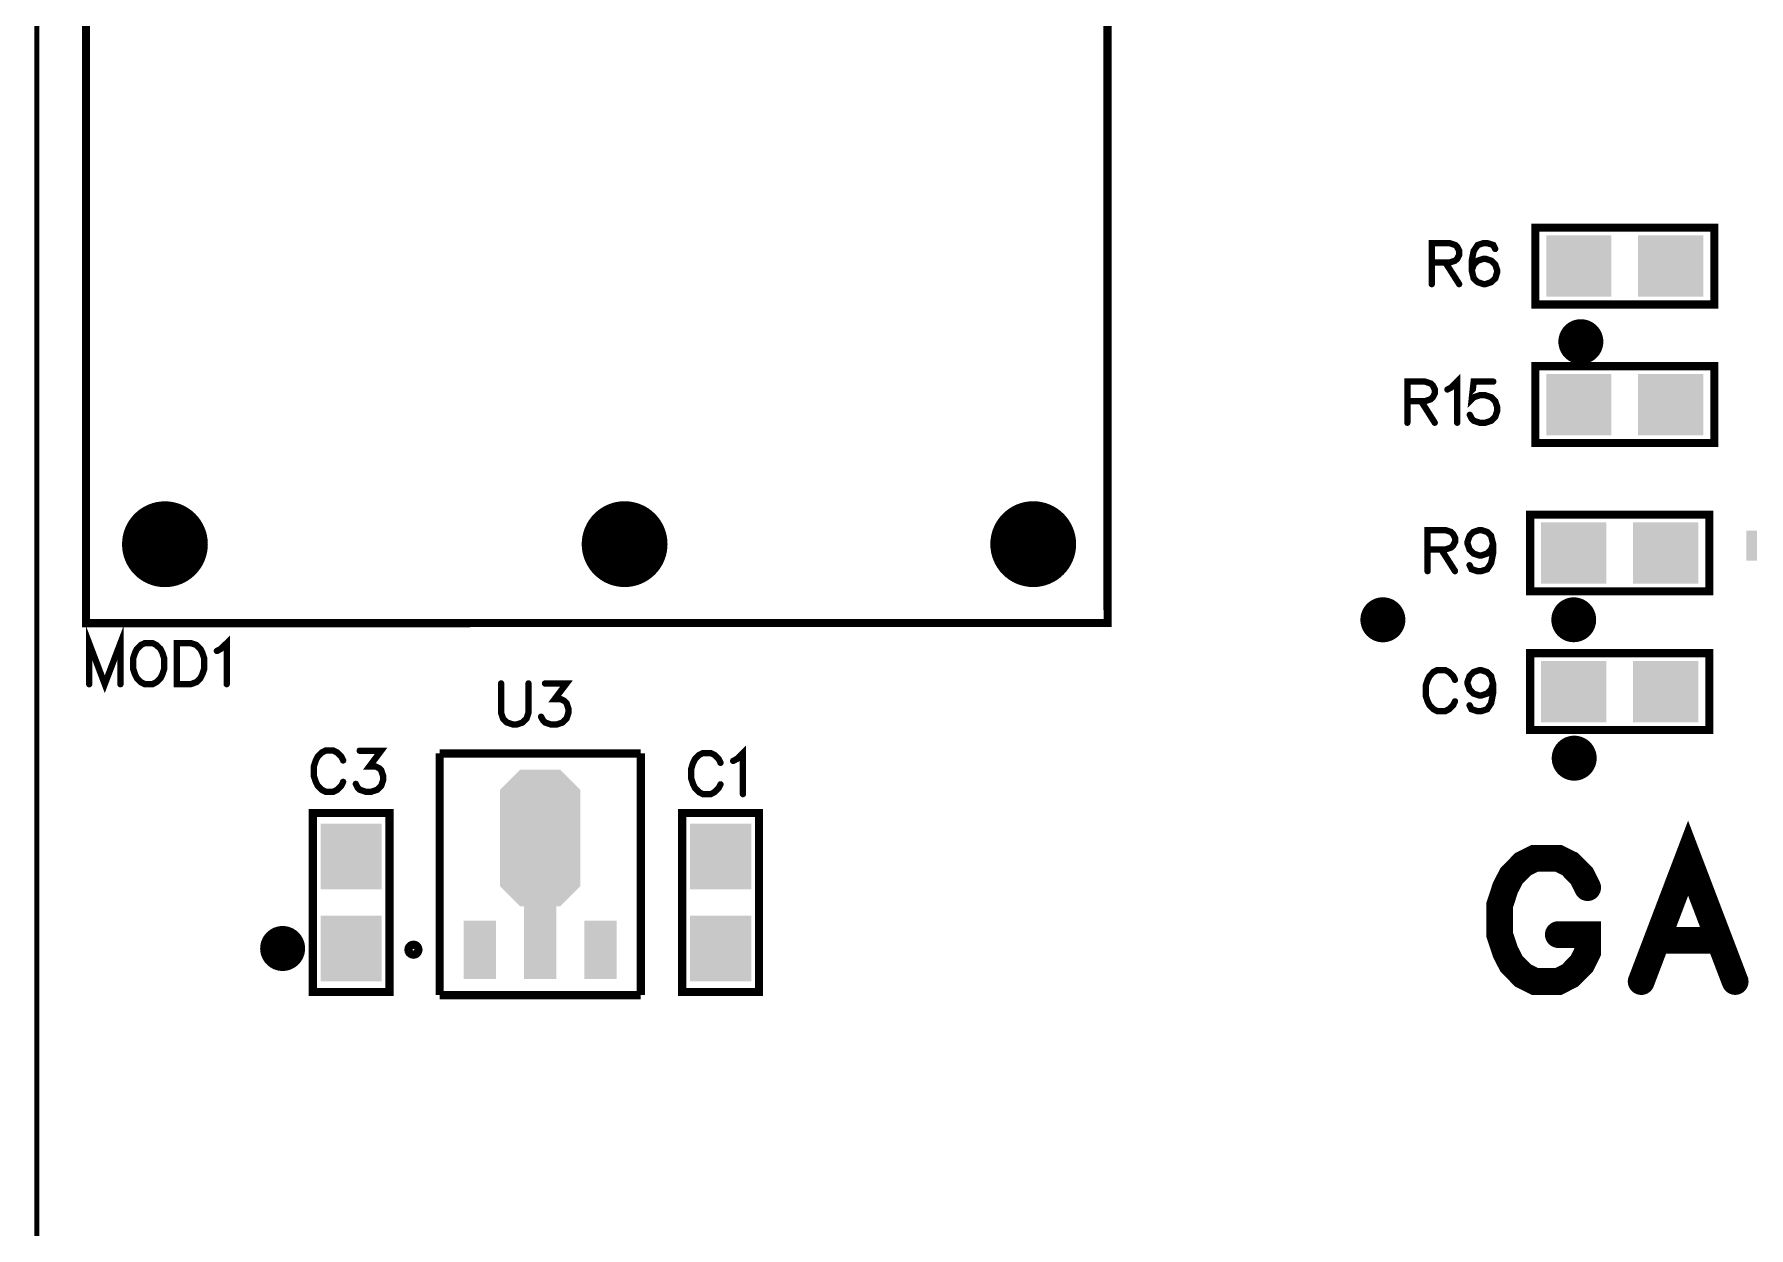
# Model space of a CAD drawing. Extents: x 0 to 5.24, y 0 to 4.77.
# Drawn here: x -0.003 to 1.676, y 1.233 to 2.401 of the extents above; entities that cross this region are included whole.
import ezdxf

# ---------------------------------------------------------------- set-up
doc = ezdxf.new("R2010")
doc.units = 0
doc.header["$MEASUREMENT"] = 0
for name, color, linetype in [('BOARD_OUTLINE', 21, 'Continuous'), ('TOP_MASK', 6, 'Continuous'), ('TOP_PASTE', 7, 'Continuous'), ('TOP_SILK', 3, 'Continuous')]:
    doc.layers.add(name, color=color, linetype=linetype)

msp = doc.modelspace()

# ---------------------------------------------------------------- linework, layer by layer
at = {"layer": 'BOARD_OUTLINE', "linetype": 'Continuous', "const_width": 0.005}
msp.add_lwpolyline([(0, 0), (5.236, 0), (5.236, 0.422), (4.962, 0.422), (4.962, 1.177), (5.236, 1.177), (5.236, 4.764), (0, 4.764), (0, 0)], dxfattribs=at)
at = {"layer": 'TOP_MASK', "linetype": 'Continuous'}
for points, const_width in [([(1.5005, 2.1002, 1), (1.5225, 2.1002, 1), (1.5005, 2.1002, 1)], 0.022), ([(0.1044, 1.902, 1), (0.1464, 1.902, 1), (0.1044, 1.902, 1)], 0.042), ([(0.5544, 1.9021, 1), (0.5964, 1.9021, 1), (0.5544, 1.9021, 1)], 0.042), ([(0.9544, 1.9021, 1), (0.9964, 1.9021, 1), (0.9544, 1.9021, 1)], 0.042), ([(1.3067, 1.8281, 1), (1.3287, 1.8281, 1), (1.3067, 1.8281, 1)], 0.022), ([(1.3067, 1.8281, 1), (1.3287, 1.8281, 1), (1.3067, 1.8281, 1)], 0.022), ([(1.4936, 1.8281, 1), (1.5155, 1.8281, 1), (1.4936, 1.8281, 1)], 0.022), ([(1.494, 1.6927, 1), (1.516, 1.6927, 1), (1.494, 1.6927, 1)], 0.022), ([(0.2296, 1.5065, 1), (0.2516, 1.5065, 1), (0.2296, 1.5065, 1)], 0.022), ([(0.2296, 1.5065, 1), (0.2516, 1.5065, 1), (0.2296, 1.5065, 1)], 0.022)]:
    msp.add_lwpolyline(points, format="xyb", dxfattribs=dict(at, const_width=const_width))
at = {"layer": 'TOP_MASK'}
for points in [[(1.4776, 2.2041), (1.5415, 2.2041), (1.4776, 2.1442), (1.5415, 2.1442)], [(1.5676, 2.2041), (1.6315, 2.2041), (1.5676, 2.1442), (1.6315, 2.1442)], [(1.4776, 2.0686), (1.5415, 2.0686), (1.4776, 2.0087), (1.5415, 2.0087)], [(1.5676, 2.0686), (1.6315, 2.0686), (1.5676, 2.0087), (1.6315, 2.0087)], [(1.4726, 1.9234), (1.5365, 1.9234), (1.4726, 1.8635), (1.5365, 1.8635)], [(1.5626, 1.9234), (1.6265, 1.9234), (1.5626, 1.8635), (1.6265, 1.8635)], [(1.6736, 1.9153), (1.7189, 1.9153), (1.6736, 1.8858), (1.7189, 1.8858)], [(1.4726, 1.7878), (1.5365, 1.7878), (1.4726, 1.7279), (1.5365, 1.7279)], [(1.5626, 1.7878), (1.6265, 1.7878), (1.5626, 1.7279), (1.6265, 1.7279)], [(0.4732, 1.5476), (0.4732, 1.6814), (0.4534, 1.5674), (0.4534, 1.6616)], [(0.4732, 1.5476), (0.5321, 1.6616), (0.4732, 1.6814), (0.5122, 1.6814)], [(0.4732, 1.5476), (0.5122, 1.5476), (0.5321, 1.6616), (0.5321, 1.5674)], [(0.2777, 1.6285), (0.3376, 1.6285), (0.2777, 1.5645), (0.3376, 1.5645)], [(0.6394, 1.6285), (0.6993, 1.6285), (0.6394, 1.5645), (0.6993, 1.5645)], [(0.477, 1.5515), (0.5085, 1.5515), (0.477, 1.4767), (0.5085, 1.4767)], [(0.2777, 1.5385), (0.3376, 1.5385), (0.2777, 1.4745), (0.3376, 1.4745)], [(0.4179, 1.5338), (0.4494, 1.5338), (0.4179, 1.4767), (0.4494, 1.4767)], [(0.536, 1.5338), (0.5675, 1.5338), (0.536, 1.4767), (0.5675, 1.4767)], [(0.6394, 1.5385), (0.6993, 1.5385), (0.6394, 1.4745), (0.6993, 1.4745)]]:
    msp.add_solid(points, dxfattribs=at)
at = {"layer": 'TOP_PASTE'}
for points in [[(1.4815, 2.2002), (1.5376, 2.2002), (1.4815, 2.1481), (1.5376, 2.1481)], [(1.5715, 2.2002), (1.6276, 2.2002), (1.5715, 2.1481), (1.6276, 2.1481)], [(1.4815, 2.0647), (1.5376, 2.0647), (1.4815, 2.0126), (1.5376, 2.0126)], [(1.5715, 2.0647), (1.6276, 2.0647), (1.5715, 2.0126), (1.6276, 2.0126)], [(1.4765, 1.9194), (1.5326, 1.9194), (1.4765, 1.8674), (1.5326, 1.8674)], [(1.5665, 1.9195), (1.6226, 1.9195), (1.5665, 1.8674), (1.6226, 1.8674)], [(1.4765, 1.7839), (1.5326, 1.7839), (1.4765, 1.7318), (1.5326, 1.7318)], [(1.5665, 1.7839), (1.6226, 1.7839), (1.5665, 1.7318), (1.6226, 1.7318)], [(0.4748, 1.5515), (0.4748, 1.6775), (0.4573, 1.5691), (0.4573, 1.66)], [(0.4748, 1.5515), (0.5282, 1.66), (0.4748, 1.6775), (0.5106, 1.6775)], [(0.4748, 1.5515), (0.5106, 1.5515), (0.5282, 1.66), (0.5282, 1.5691)], [(0.2816, 1.6245), (0.3337, 1.6245), (0.2816, 1.5685), (0.3337, 1.5685)], [(0.6433, 1.6245), (0.6954, 1.6245), (0.6433, 1.5685), (0.6954, 1.5685)], [(0.4809, 1.5476), (0.5045, 1.5476), (0.4809, 1.4807), (0.5045, 1.4807)], [(0.2816, 1.5345), (0.3337, 1.5345), (0.2816, 1.4785), (0.3337, 1.4785)], [(0.4219, 1.5299), (0.4455, 1.5299), (0.4219, 1.4807), (0.4455, 1.4807)], [(0.54, 1.5299), (0.5636, 1.5299), (0.54, 1.4807), (0.5636, 1.4807)], [(0.6433, 1.5345), (0.6954, 1.5345), (0.6433, 1.4785), (0.6954, 1.4785)]]:
    msp.add_solid(points, dxfattribs=at)
at = {"layer": 'TOP_SILK', "linetype": 'Continuous'}
for points, const_width in [([(1.0481, 2.825), (0.0481, 2.8248), (0.0482, 1.8248), (1.0482, 1.825), (1.0481, 2.825)], 0.008), ([(1.4669, 2.2117), (1.4669, 2.1366), (1.6422, 2.1366), (1.6422, 2.2117), (1.4669, 2.2117)], 0.008), ([(1.3656, 2.1775), (1.3828, 2.1775), (1.3885, 2.1795), (1.3905, 2.1814), (1.3924, 2.1852), (1.3924, 2.189), (1.3905, 2.1928), (1.3885, 2.1948), (1.3828, 2.1967), (1.3656, 2.1967), (1.3656, 2.1565)], 0.0062), ([(1.4277, 2.1909), (1.4258, 2.1947), (1.42, 2.1966), (1.4162, 2.1966), (1.4105, 2.1947), (1.4066, 2.189), (1.4047, 2.1794), (1.4047, 2.1699), (1.4066, 2.1622), (1.4105, 2.1584), (1.4162, 2.1565), (1.4181, 2.1565), (1.4238, 2.1584), (1.4277, 2.1622), (1.4296, 2.168), (1.4296, 2.1699), (1.4277, 2.1756), (1.4238, 2.1794), (1.4181, 2.1813), (1.4162, 2.1813), (1.4105, 2.1794), (1.4066, 2.1756), (1.4047, 2.1699)], 0.0062), ([(1.379, 2.1775), (1.3924, 2.1565)], 0.0062), ([(1.3808, 2.0534), (1.3847, 2.0554), (1.3904, 2.0611), (1.3904, 2.0209)], 0.0062), ([(1.4669, 2.0762), (1.4669, 2.0011), (1.6422, 2.0011), (1.6422, 2.0762), (1.4669, 2.0762)], 0.008), ([(1.3417, 2.042), (1.3589, 2.042), (1.3646, 2.0439), (1.3666, 2.0458), (1.3685, 2.0496), (1.3685, 2.0535), (1.3666, 2.0573), (1.3646, 2.0592), (1.3589, 2.0611), (1.3417, 2.0611), (1.3417, 2.0209)], 0.0062), ([(1.4257, 2.0611), (1.4066, 2.0611), (1.4047, 2.0439), (1.4066, 2.0458), (1.4124, 2.0477), (1.4181, 2.0477), (1.4238, 2.0458), (1.4277, 2.042), (1.4296, 2.0362), (1.4296, 2.0324), (1.4277, 2.0267), (1.4238, 2.0228), (1.4181, 2.0209), (1.4124, 2.0209), (1.4066, 2.0228), (1.4047, 2.0248), (1.4028, 2.0286)], 0.0062), ([(1.3551, 2.042), (1.3685, 2.0209)], 0.0062), ([(1.6372, 1.8559), (1.6372, 1.931), (1.4619, 1.931), (1.4619, 1.8559), (1.6372, 1.8559)], 0.008), ([(1.3615, 1.8968), (1.3787, 1.8968), (1.3844, 1.8987), (1.3864, 1.9006), (1.3883, 1.9044), (1.3883, 1.9083), (1.3864, 1.9121), (1.3844, 1.914), (1.3787, 1.9159), (1.3615, 1.9159), (1.3615, 1.8757)], 0.0062), ([(1.4255, 1.9025), (1.4236, 1.8968), (1.4198, 1.8929), (1.414, 1.891), (1.4121, 1.891), (1.4064, 1.8929), (1.4026, 1.8968), (1.4006, 1.9025), (1.4006, 1.9044), (1.4026, 1.9102), (1.4064, 1.914), (1.4121, 1.9159), (1.414, 1.9159), (1.4198, 1.914), (1.4236, 1.9102), (1.4255, 1.9025), (1.4255, 1.8929), (1.4236, 1.8834), (1.4198, 1.8776), (1.414, 1.8757), (1.4102, 1.8757), (1.4045, 1.8776), (1.4026, 1.8815)], 0.0062), ([(1.3749, 1.8968), (1.3883, 1.8757)], 0.0062), ([(0.0818, 1.7651), (0.0818, 1.8053), (0.0665, 1.7651), (0.0512, 1.8053), (0.0512, 1.7651)], 0.0062), ([(0.1763, 1.7976), (0.1801, 1.7996), (0.1859, 1.8053), (0.1859, 1.7651)], 0.0062), ([(0.1057, 1.8053), (0.1018, 1.8034), (0.098, 1.7996), (0.0961, 1.7958), (0.0942, 1.79), (0.0942, 1.7804), (0.0961, 1.7747), (0.098, 1.7709), (0.1018, 1.7671), (0.1057, 1.7651), (0.1133, 1.7651), (0.1171, 1.7671), (0.121, 1.7709), (0.1229, 1.7747), (0.1248, 1.7804), (0.1248, 1.79), (0.1229, 1.7958), (0.121, 1.7996), (0.1171, 1.8034), (0.1133, 1.8053), (0.1057, 1.8053)], 0.0062), ([(0.1371, 1.8053), (0.1371, 1.7651), (0.1505, 1.7651), (0.1563, 1.7671), (0.1601, 1.7709), (0.162, 1.7747), (0.1639, 1.7804), (0.1639, 1.79), (0.162, 1.7958), (0.1601, 1.7996), (0.1563, 1.8034), (0.1505, 1.8053), (0.1371, 1.8053)], 0.0062), ([(1.4619, 1.7954), (1.4619, 1.7203), (1.6372, 1.7203), (1.6372, 1.7954), (1.4619, 1.7954)], 0.008), ([(1.3883, 1.7693), (1.3864, 1.7731), (1.3825, 1.777), (1.3787, 1.7789), (1.3711, 1.7789), (1.3672, 1.777), (1.3634, 1.7731), (1.3615, 1.7693), (1.3596, 1.7636), (1.3596, 1.754), (1.3615, 1.7483), (1.3634, 1.7444), (1.3672, 1.7406), (1.3711, 1.7387), (1.3787, 1.7387), (1.3825, 1.7406), (1.3864, 1.7444), (1.3883, 1.7483)], 0.0062), ([(1.4255, 1.7655), (1.4236, 1.7597), (1.4198, 1.7559), (1.414, 1.754), (1.4121, 1.754), (1.4064, 1.7559), (1.4026, 1.7597), (1.4006, 1.7655), (1.4006, 1.7674), (1.4026, 1.7731), (1.4064, 1.7769), (1.4121, 1.7788), (1.414, 1.7788), (1.4198, 1.7769), (1.4236, 1.7731), (1.4255, 1.7655), (1.4255, 1.7559), (1.4236, 1.7463), (1.4198, 1.7406), (1.414, 1.7387), (1.4102, 1.7387), (1.4045, 1.7406), (1.4026, 1.7444)], 0.0062), ([(0.4545, 1.7659), (0.4545, 1.7372), (0.4564, 1.7314), (0.4602, 1.7276), (0.466, 1.7257), (0.4698, 1.7257), (0.4755, 1.7276), (0.4794, 1.7314), (0.4813, 1.7372), (0.4813, 1.7659)], 0.0062), ([(0.4975, 1.7658), (0.5185, 1.7658), (0.507, 1.7505), (0.5128, 1.7505), (0.5166, 1.7486), (0.5185, 1.7467), (0.5204, 1.741), (0.5204, 1.7372), (0.5185, 1.7314), (0.5147, 1.7276), (0.5089, 1.7257), (0.5032, 1.7257), (0.4975, 1.7276), (0.4956, 1.7295), (0.4936, 1.7333)], 0.0062), ([(0.2999, 1.6905), (0.298, 1.6943), (0.2941, 1.6982), (0.2903, 1.7001), (0.2827, 1.7001), (0.2788, 1.6982), (0.275, 1.6943), (0.2731, 1.6905), (0.2712, 1.6848), (0.2712, 1.6752), (0.2731, 1.6695), (0.275, 1.6656), (0.2788, 1.6618), (0.2827, 1.6599), (0.2903, 1.6599), (0.2941, 1.6618), (0.298, 1.6656), (0.2999, 1.6695)], 0.0062), ([(0.3161, 1.7), (0.3371, 1.7), (0.3256, 1.6847), (0.3314, 1.6847), (0.3352, 1.6828), (0.3371, 1.6809), (0.339, 1.6752), (0.339, 1.6714), (0.3371, 1.6656), (0.3333, 1.6618), (0.3275, 1.6599), (0.3218, 1.6599), (0.3161, 1.6618), (0.3142, 1.6637), (0.3122, 1.6675)], 0.0062), ([(0.3943, 1.6973), (0.5912, 1.6973)], 0.008), ([(0.3943, 1.4609), (0.3943, 1.6973)], 0.008), ([(0.5912, 1.4609), (0.5912, 1.6973)], 0.008), ([(0.6693, 1.6882), (0.6674, 1.692), (0.6635, 1.6958), (0.6597, 1.6977), (0.6521, 1.6977), (0.6482, 1.6958), (0.6444, 1.692), (0.6425, 1.6882), (0.6406, 1.6824), (0.6406, 1.6728), (0.6425, 1.6671), (0.6444, 1.6633), (0.6482, 1.6595), (0.6521, 1.6575), (0.6597, 1.6575), (0.6635, 1.6595), (0.6674, 1.6633), (0.6693, 1.6671)], 0.0062), ([(0.6816, 1.69), (0.6855, 1.692), (0.6912, 1.6977), (0.6912, 1.6575)], 0.0062), ([(0.3452, 1.6391), (0.2701, 1.6391), (0.2701, 1.4639), (0.3452, 1.4639), (0.3452, 1.6391)], 0.008), ([(0.6318, 1.4639), (0.7069, 1.4639), (0.7069, 1.6391), (0.6318, 1.6391), (0.6318, 1.4639)], 0.008), ([(1.6625, 1.4742), (1.6165, 1.5948), (1.5706, 1.4742)], 0.0262), ([(1.5181, 1.5661), (1.5124, 1.5775), (1.5009, 1.5891), (1.4894, 1.5948), (1.4665, 1.5948), (1.455, 1.5891), (1.4436, 1.5775), (1.4377, 1.5661), (1.432, 1.5489), (1.432, 1.5201), (1.4377, 1.503), (1.4436, 1.4915), (1.455, 1.48), (1.4665, 1.4742), (1.4894, 1.4742), (1.5009, 1.48), (1.5124, 1.4915), (1.5181, 1.503), (1.5181, 1.5201), (1.4894, 1.5201)], 0.0262), ([(1.5878, 1.5144), (1.6453, 1.5144)], 0.0262), ([(0.3736, 1.5053), (0.3733, 1.5068), (0.3726, 1.5082), (0.3716, 1.5093), (0.3702, 1.51), (0.3687, 1.5102), (0.3672, 1.51), (0.3658, 1.5093), (0.3647, 1.5082), (0.364, 1.5068), (0.3638, 1.5053), (0.364, 1.5038), (0.3647, 1.5024), (0.3658, 1.5014), (0.3672, 1.5007), (0.3687, 1.5004), (0.3702, 1.5007), (0.3716, 1.5014), (0.3726, 1.5024), (0.3733, 1.5038), (0.3736, 1.5053)], 0.008), ([(0.3943, 1.4609), (0.5912, 1.4609)], 0.008)]:
    msp.add_lwpolyline(points, dxfattribs=dict(at, const_width=const_width))
for points, const_width in [([(1.4261, 2.1909, 1), (1.4292, 2.1909, 1), (1.4261, 2.1909, 1)], 0.0031), ([(1.364, 2.1775, 1), (1.3671, 2.1775, 1), (1.364, 2.1775, 1)], 0.0031), ([(1.3774, 2.1775, 1), (1.3805, 2.1775, 1), (1.3774, 2.1775, 1)], 0.0031), ([(1.4032, 2.1699, 1), (1.4063, 2.1699, 1), (1.4032, 2.1699, 1)], 0.0031), ([(1.364, 2.1565, 1), (1.3671, 2.1565, 1), (1.364, 2.1565, 1)], 0.0031), ([(1.3908, 2.1565, 1), (1.3939, 2.1565, 1), (1.3908, 2.1565, 1)], 0.0031), ([(1.3793, 2.0534, 1), (1.3824, 2.0534, 1), (1.3793, 2.0534, 1)], 0.0031), ([(1.4242, 2.0611, 1), (1.4273, 2.0611, 1), (1.4242, 2.0611, 1)], 0.0031), ([(1.3401, 2.042, 1), (1.3432, 2.042, 1), (1.3401, 2.042, 1)], 0.0031), ([(1.3535, 2.042, 1), (1.3566, 2.042, 1), (1.3535, 2.042, 1)], 0.0031), ([(1.4012, 2.0286, 1), (1.4043, 2.0286, 1), (1.4012, 2.0286, 1)], 0.0031), ([(1.3401, 2.0209, 1), (1.3432, 2.0209, 1), (1.3401, 2.0209, 1)], 0.0031), ([(1.3669, 2.0209, 1), (1.37, 2.0209, 1), (1.3669, 2.0209, 1)], 0.0031), ([(1.3889, 2.0209, 1), (1.392, 2.0209, 1), (1.3889, 2.0209, 1)], 0.0031), ([(1.3599, 1.8968, 1), (1.363, 1.8968, 1), (1.3599, 1.8968, 1)], 0.0031), ([(1.3733, 1.8968, 1), (1.3764, 1.8968, 1), (1.3733, 1.8968, 1)], 0.0031), ([(1.424, 1.9025, 1), (1.4271, 1.9025, 1), (1.424, 1.9025, 1)], 0.0031), ([(1.401, 1.8815, 1), (1.4041, 1.8815, 1), (1.401, 1.8815, 1)], 0.0031), ([(1.3599, 1.8757, 1), (1.363, 1.8757, 1), (1.3599, 1.8757, 1)], 0.0031), ([(1.3867, 1.8757, 1), (1.3898, 1.8757, 1), (1.3867, 1.8757, 1)], 0.0031), ([(0.1041, 1.8053, 1), (0.1072, 1.8053, 1), (0.1041, 1.8053, 1)], 0.0031), ([(0.1356, 1.8053, 1), (0.1387, 1.8053, 1), (0.1356, 1.8053, 1)], 0.0031), ([(0.1747, 1.7976, 1), (0.1778, 1.7976, 1), (0.1747, 1.7976, 1)], 0.0031), ([(0.0497, 1.7651, 1), (0.0528, 1.7651, 1), (0.0497, 1.7651, 1)], 0.0031), ([(0.0803, 1.7651, 1), (0.0834, 1.7651, 1), (0.0803, 1.7651, 1)], 0.0031), ([(0.1843, 1.7651, 1), (0.1874, 1.7651, 1), (0.1843, 1.7651, 1)], 0.0031), ([(0.453, 1.7659, 1), (0.456, 1.7659, 1), (0.453, 1.7659, 1)], 0.0031), ([(0.4798, 1.7659, 1), (0.4828, 1.7659, 1), (0.4798, 1.7659, 1)], 0.0031), ([(0.4959, 1.7658, 1), (0.499, 1.7658, 1), (0.4959, 1.7658, 1)], 0.0031), ([(1.3867, 1.7693, 1), (1.3898, 1.7693, 1), (1.3867, 1.7693, 1)], 0.0031), ([(1.424, 1.7655, 1), (1.4271, 1.7655, 1), (1.424, 1.7655, 1)], 0.0031), ([(1.3867, 1.7483, 1), (1.3898, 1.7483, 1), (1.3867, 1.7483, 1)], 0.0031), ([(1.401, 1.7444, 1), (1.4041, 1.7444, 1), (1.401, 1.7444, 1)], 0.0031), ([(0.4921, 1.7333, 1), (0.4952, 1.7333, 1), (0.4921, 1.7333, 1)], 0.0031), ([(0.3145, 1.7, 1), (0.3176, 1.7, 1), (0.3145, 1.7, 1)], 0.0031), ([(0.2983, 1.6905, 1), (0.3014, 1.6905, 1), (0.2983, 1.6905, 1)], 0.0031), ([(0.6677, 1.6882, 1), (0.6708, 1.6882, 1), (0.6677, 1.6882, 1)], 0.0031), ([(0.6801, 1.69, 1), (0.6831, 1.69, 1), (0.6801, 1.69, 1)], 0.0031), ([(0.2983, 1.6695, 1), (0.3014, 1.6695, 1), (0.2983, 1.6695, 1)], 0.0031), ([(0.3107, 1.6675, 1), (0.3138, 1.6675, 1), (0.3107, 1.6675, 1)], 0.0031), ([(0.6677, 1.6671, 1), (0.6708, 1.6671, 1), (0.6677, 1.6671, 1)], 0.0031), ([(0.6897, 1.6575, 1), (0.6927, 1.6575, 1), (0.6897, 1.6575, 1)], 0.0031), ([(1.5115, 1.5661, 1), (1.5247, 1.5661, 1), (1.5115, 1.5661, 1)], 0.0131), ([(1.4829, 1.5201, 1), (1.496, 1.5201, 1), (1.4829, 1.5201, 1)], 0.0131), ([(1.5813, 1.5144, 1), (1.5944, 1.5144, 1), (1.5813, 1.5144, 1)], 0.0131), ([(1.6387, 1.5144, 1), (1.6518, 1.5144, 1), (1.6387, 1.5144, 1)], 0.0131), ([(1.564, 1.4742, 1), (1.5772, 1.4742, 1), (1.564, 1.4742, 1)], 0.0131), ([(1.656, 1.4742, 1), (1.6691, 1.4742, 1), (1.656, 1.4742, 1)], 0.0131)]:
    msp.add_lwpolyline(points, format="xyb", dxfattribs=dict(at, const_width=const_width))

doc.saveas('drawing.dxf')
